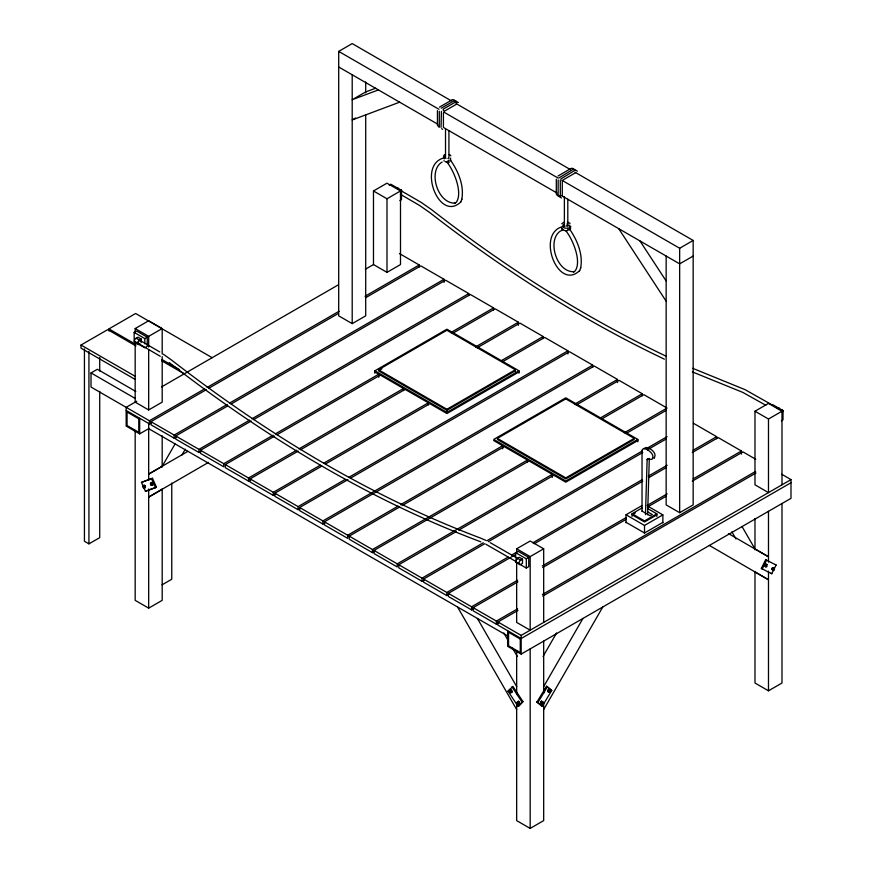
<?xml version="1.0" encoding="UTF-8"?>
<svg xmlns="http://www.w3.org/2000/svg" width="872" height="872" viewBox="0 0 872 872"><rect width="100%" height="100%" fill="white"/><g stroke="black" fill="none" stroke-linecap="round" stroke-linejoin="round"><path stroke-width="1.31" d="M645.476 514.654L647.133 459.675A2.245 1.297 60 0 1 647.329 458.966L647.929 458.683M647.602 514.742L649.302 458.421L647.133 459.675M461.768 199.481C464.384 185.583 458.345 171.533 450.606 160.252M580.632 268.107C583.172 254.635 577.569 240.923 570.135 229.892M439.292 111.311L439.292 126.593M558.167 179.937L558.113 194.947L558.81 196.451L560.325 197.007M561.524 227.734L562.168 229.99M644.234 448.666C646.25 444.666 657.368 452.176 654.621 457.004A2.725 1.57 60 0 1 654.349 457.865M540.4 703.072L541.577 701.121L542.482 701.644L543.071 702.156L541.894 704.107L540.4 703.072L541.894 704.107M541.305 703.595L542.482 701.644M541.577 701.121L541.872 702.865L542.776 703.377M547.551 691.234L548.728 689.283L549.622 689.807L550.221 690.308L549.033 692.27L547.551 691.234L549.033 692.27M548.444 691.758L549.622 689.807M570.669 226.393L569.841 227.854M441.406 111.344L441.047 127.356M560.271 179.981L560.325 197.137M443.521 158.028C417.001 165.386 439.194 222.949 460.798 201.912M562.396 226.655C535.866 234.012 558.069 291.575 579.662 270.549M460.645 202.293L461.898 199.143M579.509 270.92L580.774 267.769M142.866 486.554L144.12 485.214L145.014 485.595L145.199 487.633L143.411 487.764L142.866 486.554L144.12 485.214M144.305 488.146L145.559 486.805M150.431 483.851L151.684 482.499L152.578 482.881L152.764 484.919L150.965 485.061L150.431 483.851L151.684 482.499M151.859 485.442L153.112 484.091M761.343 568.435L765.66 559.726L776.091 565.023L771.764 573.743L761.343 568.435L762.237 568.958L766.564 560.238L765.66 559.726M764.646 565.47L765.235 564.282L767.022 564.511L766.728 566.582L765.845 566.887L764.646 565.47L765.845 566.887M765.551 565.993L767.022 564.511M771.796 569.056L772.385 567.868L774.173 568.097L773.867 570.168L772.984 570.473L771.796 569.056L772.984 570.473M772.69 569.579L774.173 568.097M175.054 444.001L162.192 466.313L148.676 474.106L187.938 451.325M181.888 455.097L185.289 449.211M543.038 656.453L556.576 632.963M543.681 686.558L582.943 618.444M543.681 709.536L602.781 606.988M536.967 702.036L546.493 686.253L547.398 686.776L551.725 690.504L542.199 706.287L536.967 702.036L542.199 706.287M537.871 702.559L547.398 686.776M559.116 177.823L572.795 169.506L574.463 169.342L575.694 170.389M560.914 178.869L574.594 170.552L576.043 170.334L577.373 171.217M561.775 223.723L564.184 222.109M569.841 228.987L570.604 226.633M569.841 230.121L570.702 228.464L570.092 226.764M654.349 457.865L653.706 458.16M508.016 691.18L512.889 686.362L522.971 701.622L519.004 705.906L518.099 706.429L508.016 691.18L510.502 688.945M509.531 690.907L510.97 689.807L512.213 691.692L511.679 692.27L510.774 692.793L509.531 690.907L510.97 689.807M510.774 692.793L512.213 691.692M517.085 702.342L518.535 701.241L519.777 703.126L519.232 703.715L518.339 704.227L517.085 702.342L518.535 701.241M518.339 704.227L519.777 703.126M518.099 706.429L522.971 701.622M569.841 226.72L568.98 227.33M548.139 691.747L549.022 691.027L549.927 691.54M558.026 176.013L570.986 168.47M563.704 226.328L564.489 225.87M208.539 462.378L148.676 497.073L162.192 489.279M365.706 114.592L365.706 315.838L352.201 323.643L338.696 315.838L338.696 51.394L352.201 43.6L451.304 100.814M355.58 117.993L352.201 119.944L399.638 102.177M439.423 107.169L452.121 99.844M441.232 108.215L454.192 100.781L456.034 100.901L457.048 102.438M443.031 109.251L455.718 101.926L458.367 102.395M444.339 111.235L456.797 104.041M135.182 379.429L81.009 348.157L81.009 345.029L107.703 329.627L135.956 345.944M108.935 330.989L108.935 328.908L135.629 313.495L212.169 357.694M135.171 332.57L135.171 328.559L148.676 320.754L162.192 328.559L162.192 353.978M373.478 190.968L386.994 183.175L400.499 190.968L400.499 264.565L386.994 272.358L373.478 264.565L373.478 190.968L386.994 198.772L401.502 190.39L401.502 199.612L399.888 200.549M146.441 346.871L144.828 347.808L134.168 341.65L134.168 332.428L136.599 331.022L147.259 337.181L147.259 346.402M389.217 185.169L390.841 184.232L401.502 190.39M136.163 342.347A2.551 1.472 -60 0 1 134.364 341.312A2.551 1.472 -60 0 1 136.163 338.194L137.972 337.159L141.297 339.077L141.297 342.195M141.297 339.077L139.498 340.113A2.551 1.472 -60 0 0 137.689 343.23A2.551 1.472 -60 0 0 139.498 344.277M134.168 332.428L144.828 338.576L147.259 337.181M135.171 328.559L148.676 336.352L162.192 328.559M151.761 422.517L149.406 423.879L149.406 420.762L91.015 387.048L91.015 372.933L97.37 369.27L135.792 391.452M136.773 401.218L126.168 407.344L126.168 426.059L139.673 433.864L149.101 428.414M161.516 386.939L338.26 284.893M365.357 269.252L373.608 264.489M135.171 341.933L135.171 402.145L148.676 409.949L162.192 402.145L162.192 356.659M563.203 179.861L575.673 172.667M149.406 420.762L204.778 388.792M207.144 387.43L339.11 311.239M365.03 296.273L419.225 264.979L419.225 267.061M176.547 436.828L174.182 438.191L150.954 424.773L150.954 421.656L206.326 389.686M208.691 388.323L338.303 313.495M365.401 297.843L420.773 265.873L444.012 279.291L444.012 282.408M150.954 421.656L174.182 435.074L227.21 404.455M229.565 403.093L444.012 279.291M201.323 451.14L198.969 452.503L175.741 439.085L175.741 435.967L227.581 406.036M231.113 403.987L445.559 280.185L468.798 293.592L468.798 295.673M141.471 482.401L152.458 478.281L156.426 487.154L155.521 487.666L145.439 491.274L141.471 482.401L152.458 478.281M175.741 435.967L198.969 449.374L249.643 420.13M251.997 418.767L468.798 293.592M273.078 435.215L223.755 463.686L223.755 466.803L200.516 453.396L200.516 450.268L251.191 421.023M253.545 419.661L470.346 294.485L493.585 307.903L493.585 309.985M143.215 485.726L145.014 485.595M143.411 487.764L145.199 487.633M150.78 483.023L152.578 482.881M150.965 485.061L152.764 484.919M145.439 491.274L156.426 487.154M374.873 373.194L374.873 370.796L446.911 329.202L518.96 370.796L518.96 373.194M381.958 368.791L378.47 370.796L446.911 410.309L515.352 370.796M275.421 433.853L378.764 374.197L378.764 377.314M450.802 332.603L493.585 307.903M250.885 479.764L248.542 481.115L225.303 467.697L225.303 464.58L274.625 436.109M276.969 434.747L380.312 375.091L403.551 388.498L403.551 390.58M452.35 333.496L495.133 308.797L518.371 322.215L518.371 325.332M84.431 348.887L84.431 541.261L88.933 543.856L99.724 537.632L99.724 391.321M225.303 464.58L248.542 477.998L296.687 450.203M299.031 448.84L403.551 388.498M475.589 346.914L518.371 322.215M275.672 494.064L273.328 495.427L250.09 482.009L250.09 478.892L298.235 451.097M300.589 449.734L405.099 389.403L428.337 402.81L428.337 404.891M477.137 347.808L519.919 323.109L543.147 336.527L543.147 338.598M561.677 180.133L679.659 248.258L693.164 240.454L693.164 504.899L679.659 512.692L666.154 504.899L666.154 256.052M250.09 478.892L273.328 492.309L320.297 465.19M323.817 463.152L428.337 402.81M501.531 360.55L543.147 336.527M300.469 508.376L298.104 509.738L274.876 496.321L274.876 493.203L321.844 466.084M325.365 464.046L429.885 403.703L446.911 413.535L518.96 371.941M503.079 361.444L544.695 337.42L567.934 350.827L567.934 353.956M693.164 256.052L679.659 263.856L561.677 195.731M515.352 369.761L446.911 330.248L378.47 369.761L446.911 409.273L515.352 369.761L515.352 371.832M518.96 370.796L446.911 412.391L374.873 370.796M162.05 584.829L171.762 579.226L171.762 483.034M274.876 493.203L298.104 506.61L345.236 479.404M348.778 477.365L567.934 350.827M325.245 522.688L322.891 524.039L299.663 510.632L299.663 507.504L347.972 479.622M350.326 478.259L569.481 351.721L592.72 365.139L592.72 367.221M135.171 430.387L135.171 600.35L148.676 608.144L162.192 600.35L162.192 488.854M299.663 507.504L322.891 520.922L592.72 365.139M398.177 506.076L347.677 535.234L347.677 538.351L324.438 524.933L324.438 521.816L594.268 366.033L617.507 379.451L617.507 382.568M400.521 504.725L502.686 445.745L502.686 448.862M574.724 404.15L617.507 379.451M374.807 551.3L372.464 552.663L349.225 539.245L349.225 536.127L399.725 506.97M402.068 505.618L504.234 446.638L527.473 460.045L527.473 462.127M576.272 405.044L619.055 380.345L642.283 393.763L642.283 395.834M349.225 536.127L372.464 549.545L527.473 460.045M599.511 418.451L642.283 393.763M552.259 474.357L397.251 563.846L397.251 566.974L374.012 553.557L374.012 550.439L529.021 460.939L552.259 474.357L552.259 477.475M602.214 418.68L643.841 394.656L667.069 408.063L624.298 432.763M424.392 579.924L422.026 581.275L398.798 567.868L398.798 564.74L456.339 531.528M458.683 530.165L553.807 475.251L565.786 482.172L637.824 440.578M627.001 432.992L666.306 410.298M634.227 439.423L565.786 478.935L497.345 439.423M637.824 439.423L565.786 481.017L493.737 439.423L565.786 397.828L637.824 439.423L637.824 441.821M398.798 564.74L422.026 578.158L483.306 542.787M486.838 540.749L642.37 450.944M647.079 448.23L667.113 436.665M449.167 594.224L446.813 595.587L423.574 582.169L423.574 579.052L484.854 543.681M488.385 541.643L642.74 452.524M647.449 449.799L666.306 438.921M516.66 552.826L516.66 548.804L530.176 541.011L543.681 548.804L543.681 622.401M754.978 411.224L768.483 419.018L768.483 492.615L754.978 484.81L754.978 411.224L768.483 403.42L781.988 411.224L781.988 484.81M423.574 579.052L446.813 592.47L508.082 557.099M511.624 555.05L518.088 551.278L528.748 557.426L528.748 566.647L526.317 568.053L515.657 561.906M532.825 542.809L642.413 479.546M648.299 476.145L667.156 465.256M693.077 450.29L716.642 436.687L716.642 438.769M473.954 608.536L471.599 609.899L448.361 596.481L448.361 593.363L515.526 554.592M534.373 543.703L642.784 481.115M648.67 477.714L666.35 467.512M692.27 452.546L718.19 437.581L741.429 450.998L741.429 454.116M520.715 560.206L522.513 559.17L522.513 563.334L520.715 564.369A2.551 1.472 -60 0 1 518.916 563.334A2.551 1.472 -60 0 1 520.715 560.206L490.162 542.646M515.657 557.949L515.657 552.674L526.317 558.832L528.748 557.426M516.66 548.804L530.176 556.609L543.681 548.804M768.483 419.018L783.002 410.647L783.002 419.868L781.377 420.805M626.02 522.764L626.02 514.774L642.064 505.509M632.069 516.333L632.069 513.739L642.119 507.929M448.361 593.363L471.599 606.781L517.554 580.251M542.297 565.961L625.954 517.663M647.166 505.422L667.189 493.857M693.12 478.892L741.429 450.998M635.416 512.845L632.069 514.774L644.517 521.968L656.812 514.872M498.74 622.848L496.386 624.21L473.147 610.792L473.147 607.675L517.924 581.82M542.667 567.541L626.325 519.232M647.536 506.992L666.382 496.103M692.303 481.137L742.977 451.892L755.752 459.272M656.812 516.431L656.812 513.826L644.517 520.933L632.069 513.739M626.02 514.774L644.517 525.456L662.862 514.872L662.862 522.851M662.862 522.393L644.517 532.988L626.02 522.295M473.147 607.675L496.386 621.082L517.597 608.841M542.34 594.551L755.61 471.425M790.991 482.728L521.173 638.511L497.934 625.104L497.934 621.987L517.968 610.422M542.711 596.132L755.98 473.006M497.934 621.987L521.173 635.394L790.991 479.611L790.991 498.326L521.173 654.109L507.657 646.316L507.657 630.718M510.066 690.319L510.959 690.973L511.864 690.45M509.88 692.139L510.785 691.627L511.679 692.27M517.63 701.764L518.524 702.407L519.429 701.895M517.445 703.584L518.339 703.061L519.232 703.715M516.66 703.66L516.66 820.607L530.176 828.4L543.681 820.607L543.681 702.778M754.978 571.52L754.978 683.016L768.483 690.809L781.988 683.016L781.988 503.526M442.148 162.072L441.287 162.563C427.792 171.991 438.115 204.364 455.348 203.045L454.486 203.285L456.078 202.5C462.716 194.227 455.435 173.223 447.205 162.345M568.097 225.695L565.884 226.131M375.69 88.192L365.706 91.931L352.201 99.735L378.394 89.925M563.083 229.935L560.162 231.189C546.668 240.628 556.979 272.99 574.212 271.683L573.362 271.922L574.942 271.127C581.591 262.854 574.299 241.849 566.07 230.982M559.486 195.742L557.382 195.699L556.314 193.9L556.314 179.24M452.383 99.746L454.225 99.855L455.304 101.675M571.258 168.372L572.893 168.394L574.005 169.571M449.167 162.475L448.045 162.704M448.045 160.437L449.08 160.23M448.045 161.571L449.08 161.364M567.367 221.968L570.092 223.363M439.172 127.312L437.439 125.274L437.439 110.613M567.018 223.777L567.737 223.973M567.018 224.911L567.737 225.107M647.951 458.694L648.059 458.727A30.923 17.854 60 0 0 651.537 459.413L652.169 459.119A2.725 1.57 60 0 0 652.452 458.258C655.395 453.429 643.242 445.407 642.032 450.268L642.032 511.363M442.562 129.339L441.581 128.707M561.426 197.966L560.456 197.334M480.788 541.872L479.099 541.185C367.003 498.926 263.66 435.88 169.244 362.61M692.695 368.322L745.124 389.686L772.178 404.968M692.39 371.908L742.726 392.367L765.812 405.262M485.769 540.357L480.537 538.078C368.638 495.896 265.48 432.959 171.239 359.82L163.228 354.119M665.936 356.103C582.529 316.373 504.332 266.243 431.477 209.574L421.165 202.391L399.921 190.052M664.366 359.155C580.817 319.359 502.468 269.143 429.482 212.365L419.378 205.334L400.422 194.314M485.9 544.259L516.028 561.546M456.023 103.539L570.462 169.615M575.182 172.34L693.164 240.454M338.696 51.394L438.976 109.294M443.695 112.019L558.135 178.095M338.696 66.991L437.798 124.216M443.695 127.617L556.957 193.006M772.33 404.488L783.002 410.647M774.5 406.308L777.977 408.314M399.474 253.578L419.225 264.979M693.404 423.269L716.642 436.687M781.704 474.248L790.991 479.611M775.197 564.5L776.091 565.023M772.385 567.868L773.279 568.391M774.467 568.98L773.268 567.574M765.235 564.282L766.139 564.805M772.974 569.656L773.867 570.168M765.823 566.07L766.728 566.582M770.87 573.22L771.764 573.743M647.831 506.185L662.862 514.872M647.754 508.605L656.812 513.826M754.978 571.945L768.483 579.749L709.383 545.447M647.656 511.842L652.267 514.502L650.087 515.755L642.032 511.101M374.873 371.941L378.764 374.197M493.737 440.578L502.686 445.745M522.513 559.17L519.189 557.252L517.39 558.287A2.551 1.472 -60 0 0 515.646 560.838A2.551 1.472 -60 0 0 516.486 562.691M136.163 338.194L159.772 351.928M137.972 343.274L160.263 356.288M108.935 328.908L136.021 344.549M161.93 359.504L179.599 369.695M161.865 360.899L184.243 373.816M81.009 345.029L135.182 376.312M91.015 372.933L135.269 398.482M200.516 450.268L223.755 463.686M324.438 521.816L347.677 535.234M374.012 550.439L397.251 563.846M126.168 410.461L149.406 423.879M148.676 428.664L508.136 636.189M551.725 690.504L546.493 686.253M550.221 690.308L548.728 689.283M547.845 690.014L548.739 690.526M542.166 701.633L543.071 702.156M540.695 701.851L541.599 702.363M728.414 533.566L768.483 556.772L754.978 548.979L742.116 526.666M562.168 228.856L561.557 227.93M511.984 686.885L522.066 702.134M639.95 240.934L666.154 280.991M618.717 228.671L666.154 301.2M731.87 531.876L735.946 538.94M503.776 632.963L507.831 640.004M512.572 648.234L517.314 656.453M477.409 618.444L516.66 686.558M457.56 606.988L516.66 709.536M151.554 478.793L155.521 487.666M151.674 483.404L152.219 484.614M144.109 486.107L144.654 487.317M766.117 563.988L766.412 564.882M518.524 702.407L518.873 703.649M510.959 690.973L511.319 692.205M768.483 511.33L768.483 562.178M768.483 571.16L768.483 690.809M754.978 518.491L754.978 549.763M679.659 248.258L679.659 512.692M644.517 525.456L644.517 533.446M567.803 199.263L567.803 225.935M564.38 196.527L564.38 225.87M562.287 181.452L562.287 195.851M543.681 641.116L543.681 693.316M530.176 556.609L530.176 630.194L516.66 622.401L516.66 563.53M530.176 648.91L530.176 828.4M526.317 558.832L526.317 568.053M521.173 635.394L521.173 654.109M516.66 650.632L516.66 694.145M496.386 621.082L496.386 624.21M471.599 606.781L471.599 609.899M448.927 130.637L448.927 157.309M446.911 409.273L446.911 411.355M446.813 592.47L446.813 595.587M445.516 129.23L445.516 157.243M443.412 112.826L443.412 127.214M422.026 578.158L422.026 581.275M386.994 198.772L386.994 272.358M372.464 549.545L372.464 552.663M365.706 81.957L365.706 92.835M352.201 74.796L352.201 323.643M322.891 520.922L322.891 524.039M298.104 506.61L298.104 509.738M273.328 492.309L273.328 495.427M248.542 477.998L248.542 481.115M198.969 449.374L198.969 452.503M174.182 435.074L174.182 438.191M162.192 435.826L162.192 467.098M148.676 336.352L148.676 347.056M148.676 349.737L148.676 409.949M148.676 423.465L148.676 480.33M148.676 488.974L148.676 608.144M144.828 338.576L144.828 343.851M139.673 418.266L139.673 433.864M99.724 357.444L99.724 370.992M88.933 351.481L88.933 543.856M782.555 412.162A2.551 1.472 -60 0 0 780.996 409.938L777.661 408.02A2.551 1.472 -60 0 1 779.404 408.554M777.639 408.532A1.929 1.112 -60 0 1 778.609 408.434M139.869 343.503A1.929 1.112 -60 0 1 138.157 343.099A1.929 1.112 -60 0 1 139.64 340.549A1.929 1.112 -60 0 1 140.839 341.824M136.533 342.609A1.929 1.112 -60 0 1 136.403 342.315M396.444 187.916A2.551 1.472 -60 0 1 398.253 188.962M399.779 189.845A2.551 1.472 -60 0 1 401.512 191.459M399.758 190.358A1.929 1.112 -60 0 1 401.066 191.578M398.918 189.224A1.929 1.112 -60 0 1 399.267 189.725M516.725 562.113A1.929 1.112 -60 0 1 516.442 562.026M516.039 561.143A1.929 1.112 -60 0 1 517.412 558.778M518.524 563.149A1.929 1.112 -60 0 1 518.023 562.865M567.258 230.633A1.711 0.992 0 0 1 564.838 230.579M568.533 229.914A3.706 2.136 0 0 1 567.737 230.23M564.031 230.11A3.706 2.136 0 0 1 563.301 229.75M568.533 228.78A3.706 2.136 0 0 1 567.737 229.096M569.765 225.031A3.706 2.136 0 0 1 569.59 225.586M564.031 226.709A3.706 2.136 0 0 1 562.756 225.881M567.737 227.963A3.706 2.136 0 0 1 566.822 228.148M565.863 228.192A3.706 2.136 0 0 1 564.903 228.083M564.031 227.843A3.706 2.136 0 0 1 563.301 227.472M562.963 224.878A3.706 2.136 0 0 1 563.595 224.453M445.974 161.952A1.711 0.992 0 0 1 445.712 161.734M443.325 110.559A2.431 1.406 -60 0 1 443.685 110.243M450.715 160.361A3.706 2.136 0 0 1 450.301 160.862M446.987 161.832A3.706 2.136 0 0 1 446.039 161.723M444.426 161.124A3.706 2.136 0 0 1 443.881 160.655M450.715 159.227A3.706 2.136 0 0 1 450.301 159.729M448.873 158.192A3.706 2.136 0 0 1 447.957 158.377M446.039 158.323A3.706 2.136 0 0 1 445.167 158.072M444.426 157.712A3.706 2.136 0 0 1 443.881 157.254M443.565 156.72A3.706 2.136 0 0 1 443.488 156.164M444.088 155.118A3.706 2.136 0 0 1 445.527 154.377M449.222 154.497A3.706 2.136 0 0 1 450.824 155.848M450.715 158.094A3.706 2.136 0 0 1 450.301 158.595M444.426 158.846A3.706 2.136 0 0 1 443.881 158.388M444.088 156.251A3.706 2.136 0 0 1 444.72 155.826M565.786 398.875L497.345 438.387L565.786 477.9L634.227 438.387L565.786 398.875M138.779 418.778L127.072 412.02L127.072 425.547L138.779 432.305L138.779 418.778M520.268 639.034L508.561 632.276L508.561 645.792L520.268 652.55L520.268 639.034"/></g></svg>
